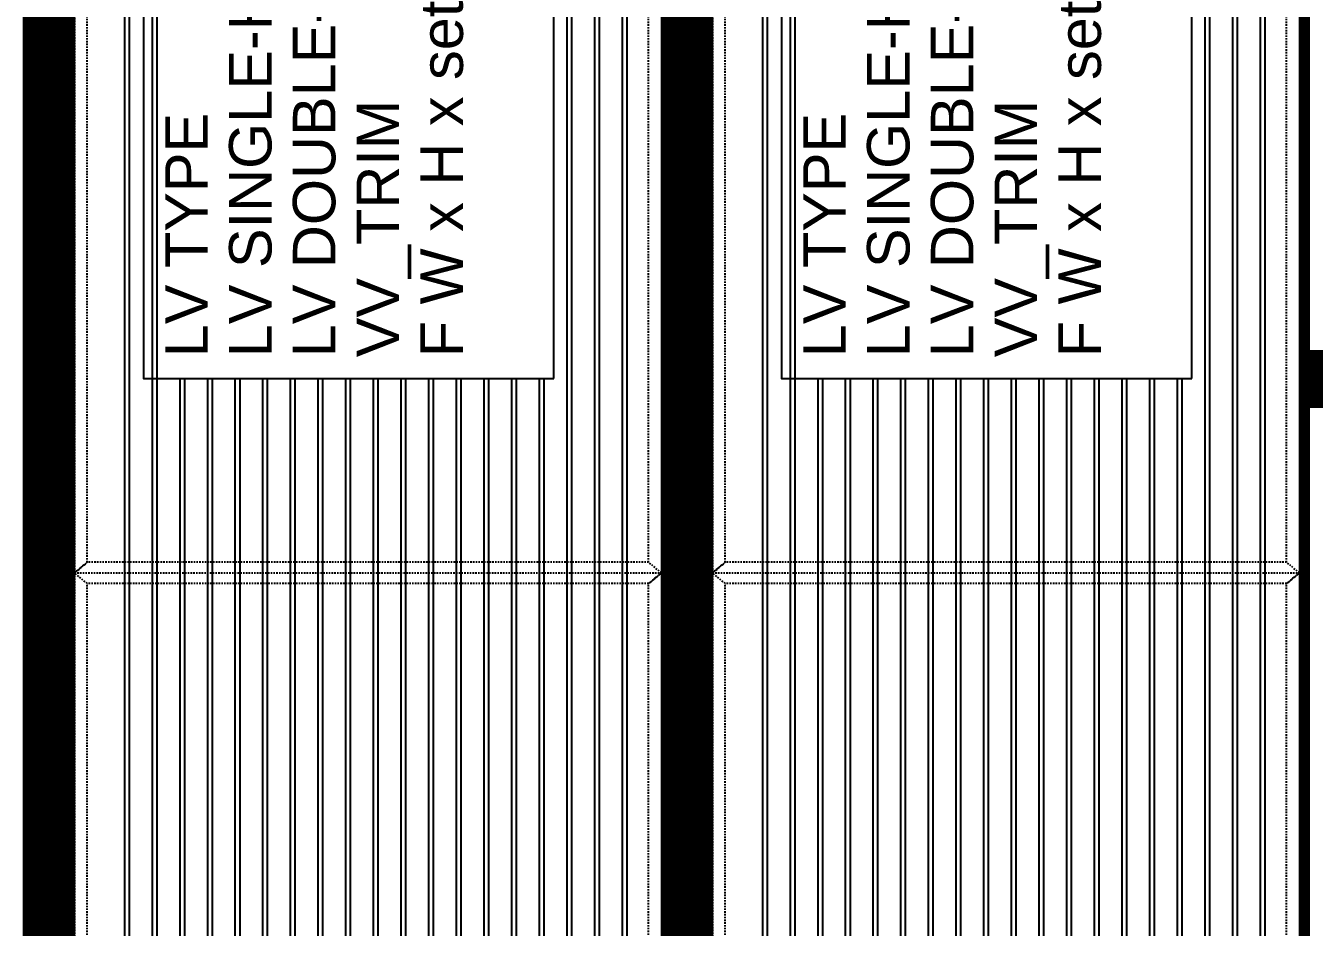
# Model space of a CAD drawing. Header units: millimetres. Extents: x 663313 to 1226001, y 1431724 to 1620898.
# Drawn here: x 846271 to 849271, y 1516435 to 1518555 of the extents above; entities that cross this region are included whole.
import ezdxf
from ezdxf.enums import TextEntityAlignment as Align

# ---------------------------------------------------------------- set-up
doc = ezdxf.new("R2010")
doc.units = ezdxf.units.MM
doc.set_wipeout_variables(frame=1)
for name, pattern in [('CENTER', [50.8, 31.75, -6.35, 6.35, -6.35]), ('DPA_Grid _ Level 100', [1000, 550, -160, 130, -160]), ('Grid Line', [22.225, 12.7, -3.175, 3.175, -3.175]), ('HIDDEN', [0.375, 0.25, -0.125]), ('TA_GL_000.70000', [1.925, 0.7, -0.175, 0.175, -0.175, 0.7]), ('TA_HL_001.00000', [6.5, 3.55, -2.95]), ('XKITLINE00', [0]), ('XKITLINE02', [4, 2, -2])]:
    doc.linetypes.add(name, pattern=pattern)
for name, color, linetype, plot in [('000 - 0_HIDE_OBJ_FRAMING_DEF_SUB', 7, 'Continuous', False), ('000_AREA_ASPG_AREA_HATCH_', 7, 'Continuous', False), ('000_AREA_ASPG_AREA_MAIN_COLOR_1', 7, 'Continuous', False)]:
    doc.layers.add(name, color=color, linetype=linetype, plot=plot)
for name, color, linetype in [('000 - 0_SYM_DWG_GRIDLINE_MAIN_COLOR_251', 7, 'Continuous'), ('000 - ESTIMATE_ASPG_MAIN_COLOR_6', 7, 'Continuous'), ('000 - ESTIMATE_ASPG_TEXT_COLOR_1', 7, 'Continuous'), ('000 - ESTIMATE_ASPG_WIPEOUT_', 7, 'Continuous'), ('000 - GRID', 7, 'CENTER'), ('010 - ASPG_EXTR_MAIN_COLOR_2', 7, 'Continuous'), ('010 - ASPG_EXTR_WIPEOUT_', 7, 'Continuous'), ('010 - ASPG_FRAMING_MAIN_COLOR_1', 7, 'Continuous'), ('010 - ASPG_FRAMING_SUB_COLOR_2', 7, 'Continuous'), ('CVA044__', 7, 'Continuous'), ('DIM', 7, 'Continuous')]:
    doc.layers.add(name, color=color, linetype=linetype)
for name, color, linetype, lineweight in [('A-FLOR-E', 7, 'Continuous', 9), ('A-GENM', 7, 'Continuous', 9), ('Bolt', 7, 'Continuous', 0), ('Part', 7, 'Continuous', 0)]:
    doc.layers.add(name, color=color, linetype=linetype, lineweight=lineweight)
doc.styles.add('_Arial', font='arial.ttf')
doc.styles.add('ANGSANA', font='angsana.shx', dxfattribs={"width": 0.9})
doc.styles.add('Arial', font='arial.ttf')
doc.styles.add('TA', font='', dxfattribs={"height": 4.5})
doc.styles.get('TA').set_extended_font_data('Cordia New')

# ---------------------------------------------------------------- blocks, each defined once
blk = doc.blocks.new('*A25763112')
at = {"layer": 'Bolt', "color": 7, "linetype": 'XKITLINE02', "lineweight": 0}
for p, q in [((235.208334, 127.554542), (235.148334, 127.554542)), ((235.258334, 127.654542), (235.208334, 127.654542)), ((235.337534, 127.484542), (234.908334, 127.484542)), ((235.208334, 127.414542), (235.148334, 127.414542)), ((235.258334, 127.314542), (235.208334, 127.314542))]:
    blk.add_line(p, q, dxfattribs=at)
blk = doc.blocks.new('*A25773113')
at = {"layer": 'Bolt'}
for points in [[(234.348, 127.885), (234.348, 127.785), (234.208, 127.785), (234.208, 127.885)], [(236.148, 127.885), (236.148, 127.785), (236.008, 127.785), (236.008, 127.885)]]:
    blk.add_hatch(color=7, dxfattribs=at).paths.add_polyline_path(points, flags=17)
at = {"layer": 'Bolt', "color": 7, "linetype": 'XKITLINE00', "lineweight": 0}
for p, q in [((234.208, 127.785), (234.208, 127.885)), ((234.278, 127.785), (234.278, 127.885)), ((234.348, 127.785), (234.348, 127.885)), ((236.008, 127.785), (236.008, 127.885)), ((236.078, 127.785), (236.078, 127.885)), ((236.148, 127.785), (236.148, 127.885))]:
    blk.add_line(p, q, dxfattribs=at)
blk = doc.blocks.new('*A26233151')
at = {"layer": 'Part', "color": 7, "linetype": 'XKITLINE00', "lineweight": 0}
for p, q in [((214.879556, 120.984542), (214.879556, 120.334542)), ((214.879556, 120.984542), (237.979559, 120.984542)), ((237.979559, 120.334542), (237.979559, 120.984542)), ((214.879556, 120.334542), (237.979559, 120.334542))]:
    blk.add_line(p, q, dxfattribs=at)
at = {"layer": 'Part', "color": 7, "linetype": 'XKITLINE02', "lineweight": 0}
blk.add_line((214.879556, 120.394542), (237.979559, 120.394542), dxfattribs=at)
blk = doc.blocks.new('*A26623187')
at = {"layer": 'Bolt'}
for points in [[(217.31, 120.335), (217.31, 120.395), (217.45, 120.395), (217.45, 120.335)], [(217.31, 120.275), (217.31, 120.335), (217.45, 120.335), (217.45, 120.275)], [(217.91, 120.335), (217.91, 120.395), (218.05, 120.395), (218.05, 120.335)], [(217.91, 120.275), (217.91, 120.335), (218.05, 120.335), (218.05, 120.275)]]:
    blk.add_hatch(color=7, dxfattribs=at).paths.add_polyline_path(points, flags=17)
at = {"layer": 'Bolt', "color": 7, "linetype": 'XKITLINE00', "lineweight": 0}
for p, q in [((217.38, 120.195), (217.38, 120.625)), ((217.98, 120.195), (217.98, 120.625)), ((217.31, 120.335), (217.31, 120.395)), ((217.31, 120.275), (217.31, 120.335)), ((217.45, 120.335), (217.45, 120.395)), ((217.45, 120.275), (217.45, 120.335)), ((217.91, 120.335), (217.91, 120.395)), ((217.91, 120.275), (217.91, 120.335)), ((218.05, 120.335), (218.05, 120.395)), ((218.05, 120.275), (218.05, 120.335))]:
    blk.add_line(p, q, dxfattribs=at)
blk = doc.blocks.new('*A26633188')
at = {"layer": 'Part', "color": 7, "linetype": 'XKITLINE00', "lineweight": 0}
for p, q in [((217.649587, 120.274542), (217.709587, 120.274542)), ((217.649587, 119.274542), (217.649587, 120.274542)), ((217.709587, 120.274542), (217.709587, 119.274542)), ((217.649587, 119.974542), (217.709587, 119.974542)), ((217.709587, 119.274542), (217.649587, 119.274542))]:
    blk.add_line(p, q, dxfattribs=at)
blk = doc.blocks.new('*A26643189')
at = {"layer": 'Part', "color": 7, "linetype": 'XKITLINE00', "lineweight": 0}
for p, q in [((217.179587, 120.334542), (217.179587, 120.274542)), ((218.179587, 120.334542), (218.179587, 120.274542)), ((218.179587, 120.274542), (217.179587, 120.274542))]:
    blk.add_line(p, q, dxfattribs=at)
at = {"layer": 'Part', "color": 7, "linetype": 'XKITLINE02', "lineweight": 0}
blk.add_line((218.179587, 120.334542), (217.179587, 120.334542), dxfattribs=at)
blk = doc.blocks.new('*A26653190')
at = {"layer": 'Part', "color": 7, "linetype": 'XKITLINE00', "lineweight": 0}
for p, q in [((216.579587, 127.784542), (216.579587, 127.884542)), ((216.579587, 127.884542), (218.779587, 127.884542)), ((218.779587, 127.884542), (218.779587, 127.784542)), ((216.579587, 127.784542), (218.779587, 127.784542))]:
    blk.add_line(p, q, dxfattribs=at)
blk = doc.blocks.new('*A26663191')
at = {"layer": 'Part', "color": 7, "linetype": 'XKITLINE00', "lineweight": 0}
for p, q in [((216.379587, 128.084542), (216.579587, 127.884542)), ((218.809587, 127.884542), (216.579587, 127.884542)), ((218.979587, 128.084542), (218.809587, 127.884542))]:
    blk.add_line(p, q, dxfattribs=at)
at = {"layer": 'Part', "color": 7, "linetype": 'XKITLINE02', "lineweight": 0}
blk.add_line((218.979587, 128.084542), (216.379587, 128.084542), dxfattribs=at)
blk = doc.blocks.new('*A26673192')
at = {"layer": 'Part', "color": 7, "linetype": 'XKITLINE00', "lineweight": 0}
for p, q in [((217.709587, 127.784542), (217.709587, 127.684542)), ((218.309587, 127.734542), (217.759587, 127.734542)), ((217.759587, 127.734542), (217.759587, 127.684542)), ((218.309587, 127.784542), (218.309587, 127.734542))]:
    blk.add_line(p, q, dxfattribs=at)
at = {"layer": 'Part', "color": 7, "linetype": 'XKITLINE02', "lineweight": 0}
for p, q in [((217.709587, 127.784542), (218.309587, 127.784542)), ((217.709587, 127.684542), (217.709587, 127.184542)), ((217.759587, 127.684542), (217.759587, 127.184542)), ((217.709587, 127.184542), (217.759587, 127.184542))]:
    blk.add_line(p, q, dxfattribs=at)
blk = doc.blocks.new('*A26683193')
at = {"layer": 'Bolt', "color": 7, "linetype": 'XKITLINE02', "lineweight": 0}
for p, q in [((217.709587, 127.554542), (217.649587, 127.554542)), ((217.759587, 127.654542), (217.709587, 127.654542)), ((217.838787, 127.484542), (217.409587, 127.484542)), ((217.709587, 127.414542), (217.649587, 127.414542)), ((217.759587, 127.314542), (217.709587, 127.314542))]:
    blk.add_line(p, q, dxfattribs=at)
blk = doc.blocks.new('*A26693194')
at = {"layer": 'Bolt'}
for points in [[(216.85, 127.885), (216.85, 127.785), (216.71, 127.785), (216.71, 127.885)], [(218.65, 127.885), (218.65, 127.785), (218.51, 127.785), (218.51, 127.885)]]:
    blk.add_hatch(color=7, dxfattribs=at).paths.add_polyline_path(points, flags=17)
at = {"layer": 'Bolt', "color": 7, "linetype": 'XKITLINE00', "lineweight": 0}
for p, q in [((216.71, 127.785), (216.71, 127.885)), ((216.78, 127.785), (216.78, 127.885)), ((216.85, 127.785), (216.85, 127.885)), ((218.51, 127.785), (218.51, 127.885)), ((218.58, 127.785), (218.58, 127.885)), ((218.65, 127.785), (218.65, 127.885))]:
    blk.add_line(p, q, dxfattribs=at)
blk = doc.blocks.new('*A26703195')
at = {"layer": 'Bolt'}
for points in [[(234.808, 120.335), (234.808, 120.395), (234.948, 120.395), (234.948, 120.335)], [(234.808, 120.275), (234.808, 120.335), (234.948, 120.335), (234.948, 120.275)], [(235.408, 120.335), (235.408, 120.395), (235.548, 120.395), (235.548, 120.335)], [(235.408, 120.275), (235.408, 120.335), (235.548, 120.335), (235.548, 120.275)]]:
    blk.add_hatch(color=7, dxfattribs=at).paths.add_polyline_path(points, flags=17)
at = {"layer": 'Bolt', "color": 7, "linetype": 'XKITLINE00', "lineweight": 0}
for p, q in [((234.878, 120.195), (234.878, 120.625)), ((235.478, 120.195), (235.478, 120.625)), ((234.808, 120.335), (234.808, 120.395)), ((234.808, 120.275), (234.808, 120.335)), ((234.948, 120.335), (234.948, 120.395)), ((234.948, 120.275), (234.948, 120.335)), ((235.408, 120.335), (235.408, 120.395)), ((235.408, 120.275), (235.408, 120.335)), ((235.548, 120.335), (235.548, 120.395)), ((235.548, 120.275), (235.548, 120.335))]:
    blk.add_line(p, q, dxfattribs=at)
blk = doc.blocks.new('*A26713196')
at = {"layer": 'Part', "color": 7, "linetype": 'XKITLINE00', "lineweight": 0}
for p, q in [((235.148334, 120.274542), (235.208334, 120.274542)), ((235.148334, 119.274542), (235.148334, 120.274542)), ((235.208334, 120.274542), (235.208334, 119.274542)), ((235.148334, 119.974542), (235.208334, 119.974542)), ((235.208334, 119.274542), (235.148334, 119.274542))]:
    blk.add_line(p, q, dxfattribs=at)
blk = doc.blocks.new('*A26723197')
at = {"layer": 'Part', "color": 7, "linetype": 'XKITLINE00', "lineweight": 0}
for p, q in [((234.678334, 120.274542), (234.678334, 120.334542)), ((235.678334, 120.334542), (235.678334, 120.274542)), ((235.678334, 120.274542), (234.678334, 120.274542))]:
    blk.add_line(p, q, dxfattribs=at)
at = {"layer": 'Part', "color": 7, "linetype": 'XKITLINE02', "lineweight": 0}
blk.add_line((234.678334, 120.334542), (235.678334, 120.334542), dxfattribs=at)
blk = doc.blocks.new('*A26743199')
at = {"layer": 'Part', "color": 7, "linetype": 'XKITLINE00', "lineweight": 0}
for p, q in [((234.078334, 127.784542), (234.078334, 127.884542)), ((234.078334, 127.884542), (236.278334, 127.884542)), ((236.278334, 127.884542), (236.278334, 127.784542)), ((234.078334, 127.784542), (236.278334, 127.784542))]:
    blk.add_line(p, q, dxfattribs=at)
blk = doc.blocks.new('*A26753200')
at = {"layer": 'Part', "color": 7, "linetype": 'XKITLINE00', "lineweight": 0}
for p, q in [((233.878334, 128.084542), (234.078334, 127.884542)), ((236.308334, 127.884542), (234.078334, 127.884542)), ((236.478334, 128.084542), (236.308334, 127.884542))]:
    blk.add_line(p, q, dxfattribs=at)
at = {"layer": 'Part', "color": 7, "linetype": 'XKITLINE02', "lineweight": 0}
blk.add_line((236.478334, 128.084542), (233.878334, 128.084542), dxfattribs=at)
blk = doc.blocks.new('*A26763201')
at = {"layer": 'Part', "color": 7, "linetype": 'XKITLINE00', "lineweight": 0}
for p, q in [((235.208334, 127.784542), (235.208334, 127.684542)), ((235.808334, 127.734542), (235.258334, 127.734542)), ((235.258334, 127.734542), (235.258334, 127.684542)), ((235.808334, 127.784542), (235.808334, 127.734542))]:
    blk.add_line(p, q, dxfattribs=at)
at = {"layer": 'Part', "color": 7, "linetype": 'XKITLINE02', "lineweight": 0}
for p, q in [((235.208334, 127.784542), (235.808334, 127.784542)), ((235.208334, 127.684542), (235.208334, 127.184542)), ((235.258334, 127.684542), (235.258334, 127.184542)), ((235.208334, 127.184542), (235.258334, 127.184542))]:
    blk.add_line(p, q, dxfattribs=at)
blk = doc.blocks.new('*A27173228')
at = {"layer": 'Part', "color": 7, "linetype": 'XKITLINE00', "lineweight": 0}
for p, q in [((234.678334, 120.984542), (234.678334, 127.684542)), ((234.678334, 127.684542), (235.678334, 127.684542)), ((235.678334, 127.684542), (235.678334, 120.984542)), ((234.678334, 120.274542), (234.678334, 105.984542)), ((235.678334, 120.274542), (235.678334, 105.984542)), ((234.678334, 105.274542), (234.678334, 92.984542)), ((235.678334, 105.274542), (235.678334, 92.984542)), ((234.678334, 92.984542), (235.678334, 92.984542))]:
    blk.add_line(p, q, dxfattribs=at)
at = {"layer": 'Part', "color": 7, "linetype": 'XKITLINE02', "lineweight": 0}
for p, q in [((235.148334, 127.684542), (235.148334, 92.984542)), ((235.208334, 127.684542), (235.208334, 92.984542)), ((234.678334, 120.984542), (234.678334, 120.274542)), ((235.678334, 120.984542), (235.678334, 120.274542)), ((234.678334, 105.984542), (234.678334, 105.274542)), ((235.678334, 105.984542), (235.678334, 105.274542))]:
    blk.add_line(p, q, dxfattribs=at)
blk = doc.blocks.new('*A27183229')
at = {"layer": 'Part', "color": 7, "linetype": 'XKITLINE00', "lineweight": 0}
for p, q in [((217.179587, 120.984542), (217.179587, 127.684542)), ((217.179587, 127.684542), (218.179587, 127.684542)), ((218.179587, 127.684542), (218.179587, 120.984542)), ((217.179587, 120.274542), (217.179587, 105.984542)), ((218.179587, 120.274542), (218.179587, 105.984542)), ((217.179587, 105.274542), (217.179587, 92.984542)), ((218.179587, 105.274542), (218.179587, 92.984542)), ((217.179587, 92.984542), (218.179587, 92.984542))]:
    blk.add_line(p, q, dxfattribs=at)
at = {"layer": 'Part', "color": 7, "linetype": 'XKITLINE02', "lineweight": 0}
for p, q in [((217.649587, 127.684542), (217.649587, 92.984542)), ((217.709587, 127.684542), (217.709587, 92.984542)), ((217.179587, 120.984542), (217.179587, 120.274542)), ((218.179587, 120.984542), (218.179587, 120.274542)), ((217.179587, 105.984542), (217.179587, 105.274542)), ((218.179587, 105.984542), (218.179587, 105.274542))]:
    blk.add_line(p, q, dxfattribs=at)
blk = doc.blocks.new('GM_Louver Grill Vertical Z1 - Z Profile-20899003-ENT 4 ELE-2 sheet')
at = {"layer": '000 - 0_HIDE_OBJ_FRAMING_DEF_SUB', "color": 7}
blk.add_line((-150989.205017, 106810), (-150989.205017, 115350), dxfattribs=at)
blk = doc.blocks.new('5')
at = {"layer": '000 - 0_HIDE_OBJ_FRAMING_DEF_SUB', "color": 7}
for p, q in [((1842399.6, 115350), (1842399.6, 106810)), ((1842500.1, 115350), (1842500.1, 106810)), ((1843900.1, 106810), (1843900.1, 115350)), ((1844000.1, 106810), (1844000.1, 115350))]:
    blk.add_line(p, q, dxfattribs=at)
for points in [[(1840949.6, 115350), (1842449.6, 115350), (1842449.6, 106810), (1840949.6, 106810)], [(1843950.1, 115350), (1842450.1, 115350), (1842450.1, 106810), (1843950.1, 106810)], [(1843950.1, 115350), (1845450.1, 115350), (1845450.1, 106810), (1843950.1, 106810)]]:
    blk.add_lwpolyline(points, close=True, dxfattribs=at)
at = {"layer": 'A-GENM', "color": 7}
for p in [(1993239.3, 0), (1993314.3, 0), (1993539.3, 0), (1993614.3, 0), (1993689.3, 0), (1993764.3, 0), (1993839.3, 0), (1993914.3, 0), (1993989.3, 0), (1994064.3, 0), (1994139.3, 0), (1994214.3, 0), (1994289.3, 0), (1994364.3, 0), (1994439.3, 0), (1994514.3, 0), (1994589.3, 0), (1994664.3, 0), (1994739.3, 0), (1994814.3, 0), (1995039.3, 0), (1995114.3, 0), (1995189.3, 0), (1995264.3, 0), (1995339.3, 0), (1995414.3, 0), (1995489.3, 0), (1995564.3, 0), (1995639.3, 0), (1995714.3, 0), (1995789.3, 0), (1995864.3, 0), (1995939.3, 0), (1996014.3, 0), (1996089.3, 0), (1996164.3, 0)]:
    blk.add_blockref('GM_Louver Grill Vertical Z1 - Z Profile-20899003-ENT 4 ELE-2 sheet', p, dxfattribs=at)
blk = doc.blocks.new('LEV-SEC')
at = {"layer": '000 - 0_HIDE_OBJ_FRAMING_DEF_SUB'}
blk.add_hatch(color=7, dxfattribs=at).paths.add_polyline_path([(-1.622, 2.668), (0, 0), (1.622, 2.668)])
at = {"layer": '000 - 0_HIDE_OBJ_FRAMING_DEF_SUB', "color": 7}
for p, q in [((-1.622, 2.668), (0, 0)), ((1.622, 2.668), (-1.622, 2.668)), ((0, 0), (1.622, 2.668)), ((1.622, 0), (-1.622, 0))]:
    blk.add_line(p, q, dxfattribs=at)
at = {"layer": '000 - 0_HIDE_OBJ_FRAMING_DEF_SUB', "color": 7, "style": 'ANGSANA'}
blk.add_attdef('ELEVATION', text='', height=2.4, dxfattribs=at).set_placement((2.913, 2.209), align=Align.BOTTOM_LEFT)
blk = doc.blocks.new('A$Cc1931124')
at = {"layer": '000 - 0_HIDE_OBJ_FRAMING_DEF_SUB', "color": 7, "linetype": 'Grid Line'}
for p, q in [((5.8043, 9.6361), (5.8043, -1.8694)), ((8.5543, 9.6361), (8.5543, -1.8694))]:
    blk.add_line(p, q, dxfattribs=at)
at = {"layer": '000 - 0_HIDE_OBJ_FRAMING_DEF_SUB', "color": 7, "linetype": 'Grid Line', "ltscale": 0.6}
blk.add_line((8.7543, 2.8), (6.9341, 2.8), dxfattribs=at)
at = {"layer": 'A-FLOR-E', "color": 7, "linetype": 'HIDDEN', "ltscale": 20}
for points in [[(6.0043, 0.46), (6.0043, 8.3)], [(8.3543, 8.3), (8.3543, 0.46)], [(6.0043, 4.2), (8.3543, 4.2)]]:
    blk.add_lwpolyline(points, dxfattribs=at)
at = {"color": 7, "lineweight": 0, "xscale": 0.1, "yscale": 0.1, "zscale": 0.1}
for name in ['*A26663191', '*A26753200', '*A26653190', '*A26693194', '*A26673192', '*A26743199', '*A25773113', '*A26763201', '*A27183229', '*A26683193', '*A27173228', '*A25763112', '*A26233151', '*A26623187', '*A26703195', '*A26643189', '*A26723197', '*A26633188', '*A26713196']:
    blk.add_blockref(name, (-15.4637, -8.6085), dxfattribs=at)
at = {"layer": '000 - 0_HIDE_OBJ_FRAMING_DEF_SUB', "color": 7, "xscale": 0.001, "yscale": 0.001, "zscale": 0.001}
blk.add_blockref('5', (-1836.5155, -106.35), dxfattribs=at)
at = {"layer": 'DIM', "color": 7, "xscale": 0.04, "yscale": 0.04, "zscale": 0.04}
blk.add_blockref('LEV-SEC', (6.9465, 2.8019), dxfattribs=at).add_auto_attribs({'ELEVATION': 'EL+109.150 SFL.'})
at = {"layer": 'CVA044__', "color": 7, "style": 'Arial'}
for p in [(5.5976, 3.7085), (8.3539, 3.7085)]:
    blk.add_text('C23a', height=0.12, dxfattribs=at).set_placement(p)
blk = doc.blocks.new('A$Cc320a9d8')
at = {"layer": '000 - 0_HIDE_OBJ_FRAMING_DEF_SUB', "color": 7, "linetype": 'DPA_Grid _ Level 100'}
blk.add_line((-53966.9975, 9750), (0, 9750), dxfattribs=at)
blk = doc.blocks.new('*U4814')
at = {"layer": '000 - 0_SYM_DWG_GRIDLINE_MAIN_COLOR_251', "color": 7, "linetype": 'ByBlock', "ltscale": 5}
blk.add_line((155.4, 0), (-495.4, 0), dxfattribs=at)
at = {"color": 7, "style": 'TA', "flags": 1}
blk.add_attdef('LOCATION', (6, -6), '', height=4.5, rotation=270, dxfattribs=at)
blk = doc.blocks.new('W-1-PP18-ST_ENT4_REV00_20260601-021503_ELEVATION_2_DIMS')
at = {"layer": '000 - GRID', "color": 7, "linetype": 'TA_GL_000.70000', "xscale": -50.00000000000043, "yscale": 50.00000000000043, "zscale": 50.00000000000043, "rotation": 180}
for p in [(0, 110950), (0, 109850)]:
    blk.add_blockref('*U4814', p, dxfattribs=at)
blk = doc.blocks.new('*U4755')
at = {"color": 7}
blk.add_wipeout([(50, 0), (1450, 0), (1450, 8530), (50, 8530)], dxfattribs=at).dxf.layer = '010 - ASPG_EXTR_WIPEOUT_'
at = {"layer": '010 - ASPG_EXTR_MAIN_COLOR_2', "color": 7}
for points in [[(141.5, 0), (151.7, 0), (151.7, 8530), (141.5, 8530)], [(206.5, 0), (216.7, 0), (216.7, 8530), (206.5, 8530)], [(271.5, 0), (281.7, 0), (281.7, 8530), (271.5, 8530)], [(336.5, 0), (346.7, 0), (346.7, 8530), (336.5, 8530)], [(401.5, 0), (411.7, 0), (411.7, 8530), (401.5, 8530)], [(466.5, 0), (476.7, 0), (476.7, 8530), (466.5, 8530)], [(531.5, 0), (541.7, 0), (541.7, 8530), (531.5, 8530)], [(596.5, 0), (606.7, 0), (606.7, 8530), (596.5, 8530)], [(661.5, 0), (671.7, 0), (671.7, 8530), (661.5, 8530)], [(726.5, 0), (736.7, 0), (736.7, 8530), (726.5, 8530)], [(791.5, 0), (801.7, 0), (801.7, 8530), (791.5, 8530)], [(856.5, 0), (866.7, 0), (866.7, 8530), (856.5, 8530)], [(921.5, 0), (931.7, 0), (931.7, 8530), (921.5, 8530)], [(986.5, 0), (996.7, 0), (996.7, 8530), (986.5, 8530)], [(1051.5, 0), (1061.7, 0), (1061.7, 8530), (1051.5, 8530)], [(1116.5, 0), (1126.7, 0), (1126.7, 8530), (1116.5, 8530)], [(1181.5, 0), (1191.7, 0), (1191.7, 8530), (1181.5, 8530)], [(1246.5, 0), (1256.7, 0), (1256.7, 8530), (1246.5, 8530)], [(1311.5, 0), (1321.7, 0), (1321.7, 8530), (1311.5, 8530)]]:
    blk.add_lwpolyline(points, close=True, dxfattribs=at)
at = {"layer": '010 - ASPG_FRAMING_SUB_COLOR_2', "color": 7}
blk.add_lwpolyline([(50, 0), (1450, 0), (1450, 8530), (50, 8530)], close=True, dxfattribs=at)
at = {"color": 7}
for points in [[(-50, 0), (50, 0), (50, 8530), (-50, 8530)], [(1450, 0), (1550, 0), (1550, 8530), (1450, 8530)]]:
    blk.add_wipeout(points, dxfattribs=at).dxf.layer = '010 - ASPG_EXTR_WIPEOUT_'
at = {"layer": '010 - ASPG_FRAMING_MAIN_COLOR_1', "color": 7}
for points in [[(-50, 0), (-40, 0), (-40, 8530), (-50, 8530)], [(40, 0), (50, 0), (50, 8530), (40, 8530)], [(1450, 0), (1460, 0), (1460, 8530), (1450, 8530)], [(1540, 0), (1550, 0), (1550, 8530), (1540, 8530)]]:
    blk.add_lwpolyline(points, close=True, dxfattribs=at)
at = {"layer": '010 - ASPG_FRAMING_SUB_COLOR_2', "color": 7}
for points in [[(-50, 0), (50, 0), (50, 8530), (-50, 8530)], [(1450, 0), (1550, 0), (1550, 8530), (1450, 8530)]]:
    blk.add_lwpolyline(points, close=True, dxfattribs=at)
blk = doc.blocks.new('*U4795')
at = {"layer": '010 - ASPG_FRAMING_MAIN_COLOR_1', "color": 7, "linetype": 'ByBlock'}
for points in [[(1421.7, 1380), (0, 1380), (25, 1350), (1396.7, 1350)], [(1421.7, 0), (1421.7, 1380), (1396.7, 1350), (1396.7, 30), (1421.7, 0)], [(0, 0), (0, 1380), (25, 1350), (25, 30), (0, 0)], [(25, 30), (1396.7, 30), (1421.7, 0), (0, 0), (25, 30)]]:
    blk.add_lwpolyline(points, close=True, dxfattribs=at)
blk = doc.blocks.new('A$Cd3cf6656')
at = {"color": 7}
blk.add_wipeout([(-964.7, -457.4), (1855.6, -457.4), (1855.6, 457.4), (-964.7, 457.4)], dxfattribs=at).dxf.layer = '000 - ESTIMATE_ASPG_WIPEOUT_'
at = {"layer": '000 - ESTIMATE_ASPG_MAIN_COLOR_6', "color": 7}
blk.add_lwpolyline([(-964.7, -457.4), (1855.6, -457.4), (1855.6, 507.4), (-964.7, 507.4)], close=True, dxfattribs=at)
at = {"layer": '000 - ESTIMATE_ASPG_TEXT_COLOR_1', "color": 7, "style": '_Arial'}
for s, p in [('LV TYPE', (-914.7, 356.5)), (':', (45, 356.5)), ('LV SINGLE-H', (-914.7, 206.5)), (':', (45, 206.5)), ('LV DOUBLE-H', (-914.7, 56.5)), (':', (45, 56.5)), ('VV_TRIM', (-914.7, -93.5)), (':', (45, -93.5)), ('F W x H x set', (-914.7, -243.5)), (':', (45, -243.5))]:
    blk.add_text(s, height=100, dxfattribs=at).set_placement(p)
for tag, p in [('LV_TYPE_VAL', (138.1, 356.5)), ('LV_SIN-H_VAL', (138.1, 206.5)), ('LV_DOU-H_VAL', (138.1, 56.5)), ('V-TRIM_VAL', (138.1, -93.5)), ('FRAME_VAL', (138.1, -243.5)), ('FRAME_SET', (138.1, -393.5))]:
    blk.add_attdef(tag, p, '', height=100, dxfattribs=at)
blk = doc.blocks.new('*U5417')
at = {"layer": '000_AREA_ASPG_AREA_HATCH_', "transparency": 33554539}
h = blk.add_hatch(dxfattribs=at)
h.set_pattern_fill('ANSI31')
h.set_pattern_definition([(45, (-24.4354, 8504.1105), (-2.245064, 2.245064), [])])
h.paths.add_polyline_path([(-60, 0), (60, 0), (60, 8530), (-60, 8530)])
at = {"layer": '000_AREA_ASPG_AREA_MAIN_COLOR_1', "color": 7}
blk.add_lwpolyline([(-60, 0), (60, 0), (60, 8530), (-60, 8530)], close=True, dxfattribs=at)

msp = doc.modelspace()

# ---------------------------------------------------------------- block references
at = {"color": 7, "xscale": 1000, "yscale": 1000, "zscale": 1000}
msp.add_blockref('A$Cc1931124', (840561.726, 1513955.0011), dxfattribs=at)

# ---------------------------------------------------------------- next in the draw order: block references
at = {"color": 7}
msp.add_blockref('W-1-PP18-ST_ENT4_REV00_20260601-021503_ELEVATION_2_DIMS', (867616.0065, 1407605.0011), dxfattribs=at)

# ---------------------------------------------------------------- next in the draw order: block references
msp.add_blockref('A$Cc320a9d8', (893230.7929, 1508805.0011), dxfattribs=at)

# ---------------------------------------------------------------- next in the draw order: block references
at = {"color": 7, "xscale": -1}
msp.add_blockref('*U4755', (849326.0065, 1514425.0011), dxfattribs=at)

# ---------------------------------------------------------------- next in the draw order: block references
msp.add_blockref('*U4755', (847826.0065, 1514425.0011), dxfattribs=at)
at = {"color": 7}
msp.add_blockref('*U5417', (849326.0065, 1514425.0011), dxfattribs=at)

# ---------------------------------------------------------------- next in the draw order: block references
at = {"color": 7, "xscale": -1}
msp.add_blockref('*U4755', (846326.0065, 1514425.0011), dxfattribs=at)
at = {"color": 7}
msp.add_blockref('*U5417', (847826.0065, 1514425.0011), dxfattribs=at)
at = {"color": 7, "linetype": 'TA_HL_001.00000', "yscale": -1, "rotation": 90}
for p in [(847886.0065, 1517268.3345), (847886.0065, 1515846.6678)]:
    msp.add_blockref('*U4795', p, dxfattribs=at)

# ---------------------------------------------------------------- next in the draw order: block references
at = {"color": 7}
msp.add_blockref('*U5417', (846326.0065, 1514425.0011), dxfattribs=at)
at = {"color": 7, "rotation": 90}
msp.add_blockref('A$Cd3cf6656', (848556.0065, 1518690.0011), dxfattribs=at).add_auto_attribs({'LV_TYPE_VAL': 'E2_PL_04_DOUBLE BLANK', 'LV_SIN-H_VAL': '8530 mm. ', 'LV_DOU-H_VAL': '8230 mm. (6 set)', 'V-TRIM_VAL': '8530 mm.', 'FRAME_VAL': '1380.00mm. x 1421.67mm.', 'FRAME_SET': '6 set'})
at = {"color": 7, "linetype": 'TA_HL_001.00000', "yscale": -1, "rotation": 90}
for p in [(846386.0065, 1517268.3345), (846386.0065, 1515846.6678)]:
    msp.add_blockref('*U4795', p, dxfattribs=at)

# ---------------------------------------------------------------- next in the draw order: block references
at = {"color": 7, "rotation": 90}
msp.add_blockref('A$Cd3cf6656', (847056.0065, 1518690.0011), dxfattribs=at).add_auto_attribs({'LV_TYPE_VAL': 'E2_PL_03_DOUBLE BLANK', 'LV_SIN-H_VAL': '8530 mm. ', 'LV_DOU-H_VAL': '8230 mm. (6 set)', 'V-TRIM_VAL': '8530 mm.', 'FRAME_VAL': '1380.00mm. x 1421.67mm.', 'FRAME_SET': '6 set'})

doc.saveas('drawing.dxf')
